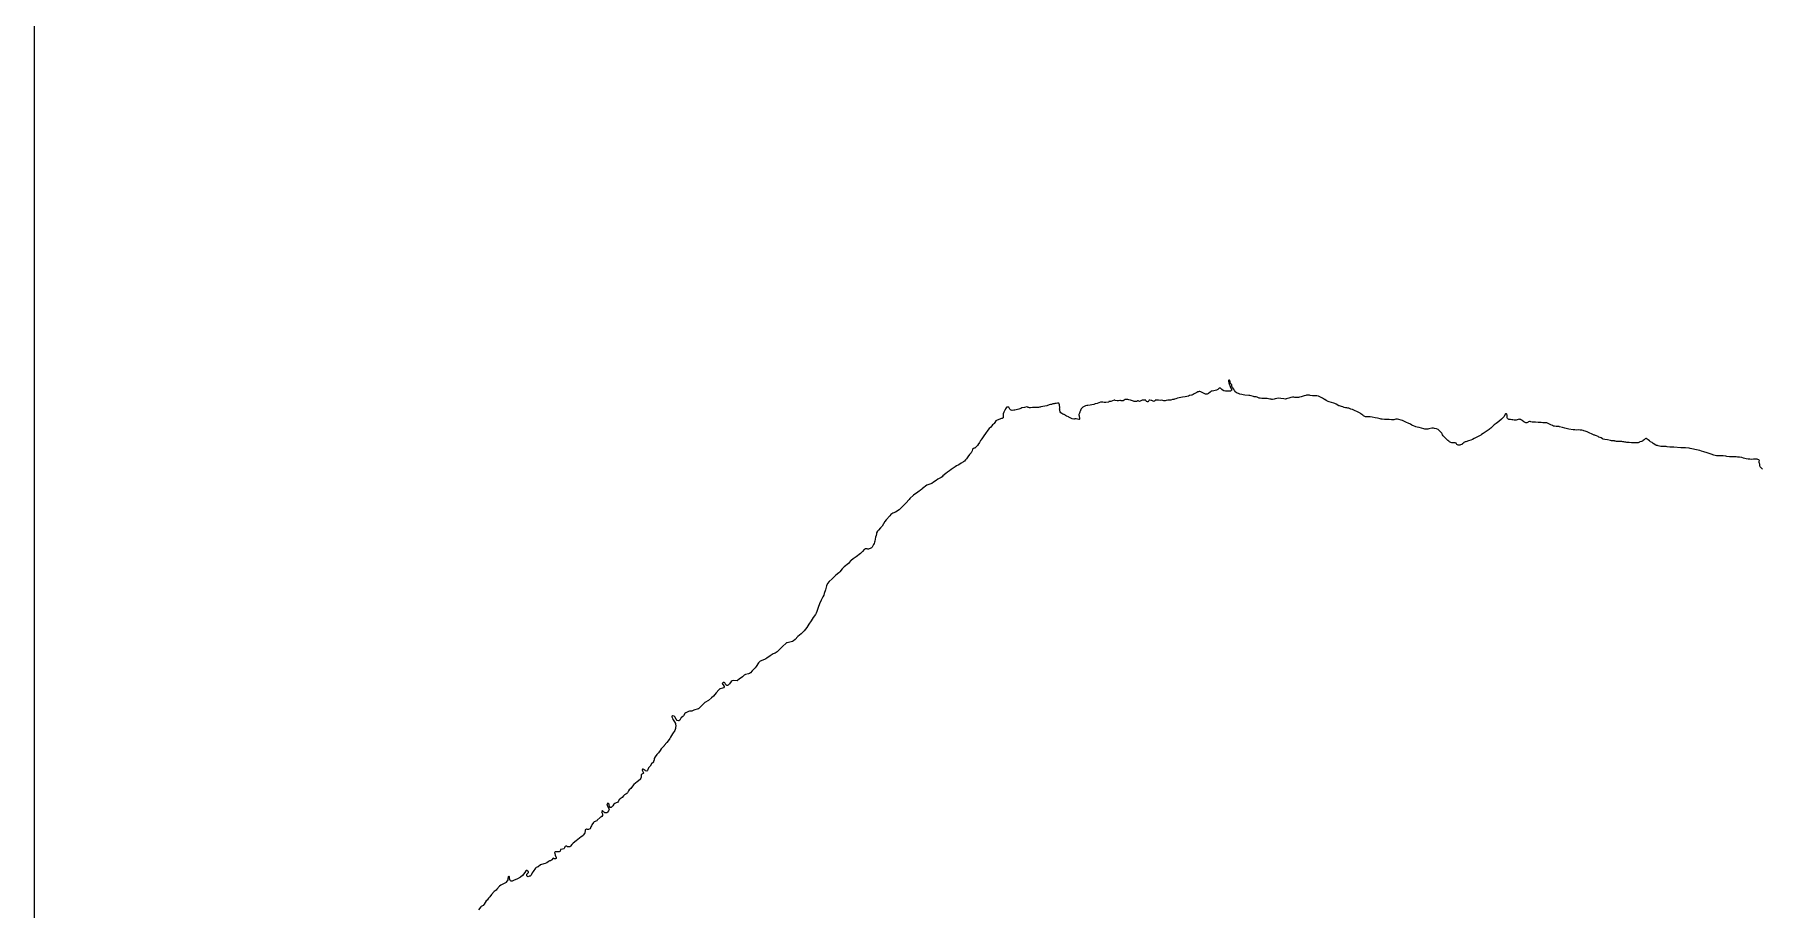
# Model space of a CAD drawing. Extents: x 0 to 800, y 146 to 730.
# Drawn here: x 0 to 144.2, y 511 to 584 of the extents above; entities that cross this region are included whole.
import ezdxf

# ---------------------------------------------------------------- set-up
doc = ezdxf.new("R2010")
doc.units = 0
doc.layers.get('0').update_dxf_attribs({"linetype": 'CONTINUOUS'})

msp = doc.modelspace()

# ---------------------------------------------------------------- linework, layer by layer
at = {"color": 7}
msp.add_lwpolyline([(0, 730), (800, 730), (800, 146), (0, 146), (0, 730)], dxfattribs=at)
at = {"color": 3}
msp.add_lwpolyline([(144.184375, 547.75), (144.053125, 547.875), (144, 547.93125), (143.975, 547.99375), (143.9625, 548.0375), (143.95625, 548.15), (143.946875, 548.2), (143.921875, 548.29375), (143.915625, 548.3625), (143.921875, 548.409375), (143.925, 548.45625), (143.91875, 548.478125), (143.909375, 548.5), (143.89375, 548.515625), (143.871875, 548.528125), (143.809375, 548.55), (143.74375, 548.565625), (143.671875, 548.578125), (143.628125, 548.578125), (143.4375, 548.56875), (143.26875, 548.553125), (143.14375, 548.5625), (143.046875, 548.5625), (142.978125, 548.571875), (142.81875, 548.609375), (142.615625, 548.665625), (142.465625, 548.703125), (142.265625, 548.73125), (142.1, 548.74375), (142.003125, 548.75625), (141.90625, 548.7625), (141.61875, 548.765625), (141.43125, 548.775), (141.225, 548.803125), (141.125, 548.809375), (140.9125, 548.840625), (140.796875, 548.853125), (140.63125, 548.859375), (140.5375, 548.853125), (140.434375, 548.853125), (140.3375, 548.859375), (140.24375, 548.875), (140.13125, 548.9), (139.9, 548.978125), (139.734375, 549.040625), (139.58125, 549.0875), (139.284375, 549.19375), (139.1, 549.240625), (138.965625, 549.2875), (138.6875, 549.346875), (138.55, 549.390625), (138.428125, 549.41875), (138.2875, 549.434375), (138.15, 549.465625), (138.05625, 549.48125), (137.775, 549.503125), (137.365625, 549.51875), (136.796875, 549.5625), (136.6625, 549.565625), (136.56875, 549.578125), (136.525, 549.575), (136.45625, 549.578125), (136.2375, 549.609375), (136.1625, 549.615625), (135.796875, 549.615625), (135.70625, 549.625), (135.484375, 549.678125), (135.421875, 549.703125), (135.35, 549.71875), (135.3, 549.740625), (135.078125, 549.871875), (134.971875, 549.953125), (134.85, 550.021875), (134.8, 550.0625), (134.75625, 550.1125), (134.6375, 550.178125), (134.56875, 550.240625), (134.471875, 550.30625), (134.45, 550.3125), (134.43125, 550.303125), (134.3125, 550.196875), (134.23125, 550.1375), (134.184375, 550.090625), (134.165625, 550.078125), (134.1, 550.053125), (133.965625, 550.015625), (133.921875, 550), (133.8625, 549.9625), (133.81875, 549.94375), (133.734375, 549.921875), (133.640625, 549.928125), (133.571875, 549.925), (133.425, 549.946875), (133.26875, 549.940625), (133.065625, 549.9625), (132.996875, 549.959375), (132.8625, 549.975), (132.796875, 549.978125), (132.703125, 549.990625), (132.6125, 550.009375), (132.546875, 550.01875), (132.459375, 550.05), (132.4375, 550.053125), (132.4125, 550.05625), (132.228125, 550.034375), (132.06875, 550.034375), (132.003125, 550.0375), (131.91875, 550.059375), (131.85, 550.084375), (131.825, 550.090625), (131.73125, 550.0875), (131.64375, 550.096875), (131.578125, 550.109375), (131.50625, 550.115625), (131.25625, 550.171875), (131.028125, 550.2), (130.9, 550.23125), (130.8375, 550.259375), (130.73125, 550.3375), (130.653125, 550.378125), (130.54375, 550.41875), (130.484375, 550.45), (130.334375, 550.509375), (130.25, 550.534375), (130.184375, 550.5625), (130.140625, 550.578125), (129.925, 550.678125), (129.7875, 550.75), (129.553125, 550.846875), (129.403125, 550.903125), (129.275, 550.946875), (129.215625, 550.965625), (129.1, 550.978125), (128.965625, 551), (128.875, 551.009375), (128.671875, 551), (128.521875, 551.00625), (128.4, 551.01875), (128.025, 551.078125), (127.803125, 551.134375), (127.7, 551.16875), (127.49375, 551.225), (127.25625, 551.28125), (127.209375, 551.290625), (127.15625, 551.296875), (127.04375, 551.290625), (126.971875, 551.29375), (126.834375, 551.315625), (126.7375, 551.334375), (126.653125, 551.36875), (126.53125, 551.43125), (126.409375, 551.5), (126.19375, 551.590625), (126.125, 551.609375), (126.078125, 551.615625), (125.91875, 551.609375), (125.846875, 551.6125), (125.7125, 551.63125), (125.640625, 551.6375), (125.596875, 551.63125), (125.478125, 551.6375), (125.246875, 551.665625), (124.9625, 551.66875), (124.853125, 551.690625), (124.7875, 551.7), (124.740625, 551.7), (124.653125, 551.68125), (124.634375, 551.671875), (124.575, 551.634375), (124.534375, 551.615625), (124.490625, 551.60625), (124.440625, 551.60625), (124.3875, 551.621875), (124.325, 551.65), (124.26875, 551.6875), (124.140625, 551.80625), (124.103125, 551.8375), (124.0625, 551.859375), (124.01875, 551.875), (123.93125, 551.89375), (123.884375, 551.9), (123.790625, 551.884375), (123.621875, 551.828125), (123.58125, 551.821875), (123.459375, 551.8375), (123.35, 551.865625), (123.284375, 551.865625), (123.153125, 551.86875), (123.04375, 551.88125), (123.025, 551.884375), (122.98125, 551.896875), (122.928125, 551.93125), (122.896875, 551.9625), (122.8875, 552.00625), (122.884375, 552.05), (122.89375, 552.1375), (122.89375, 552.203125), (122.884375, 552.246875), (122.865625, 552.2875), (122.84375, 552.325), (122.8375, 552.346875), (122.821875, 552.359375), (122.778125, 552.3625), (122.75625, 552.353125), (122.590625, 552.090625), (122.515625, 552.00625), (122.409375, 551.90625), (122.18125, 551.725), (121.95625, 551.55625), (121.86875, 551.484375), (121.79375, 551.43125), (121.703125, 551.35), (121.50625, 551.1625), (121.446875, 551.109375), (121.371875, 551.05), (121.203125, 550.940625), (120.884375, 550.709375), (120.740625, 550.615625), (120.678125, 550.578125), (120.4, 550.44375), (120.140625, 550.290625), (119.996875, 550.21875), (119.846875, 550.159375), (119.65625, 550.09375), (119.421875, 550.025), (119.378125, 550.009375), (119.309375, 549.978125), (119.26875, 549.953125), (119.23125, 549.91875), (119.159375, 549.8375), (119.125, 549.80625), (119.08125, 549.784375), (118.9875, 549.753125), (118.940625, 549.74375), (118.871875, 549.740625), (118.78125, 549.75), (118.740625, 549.759375), (118.68125, 549.79375), (118.65625, 549.85625), (118.628125, 549.89375), (118.609375, 549.903125), (118.540625, 549.921875), (118.496875, 549.928125), (118.378125, 549.921875), (118.3125, 549.921875), (118.2625, 549.93125), (118.19375, 549.953125), (118.06875, 550.021875), (118.009375, 550.06875), (117.940625, 550.13125), (117.9, 550.1625), (117.771875, 550.3), (117.646875, 550.403125), (117.6125, 550.4375), (117.553125, 550.515625), (117.496875, 550.609375), (117.45625, 550.6875), (117.41875, 550.746875), (117.378125, 550.796875), (117.25625, 550.91875), (117.159375, 551.009375), (117.11875, 551.040625), (116.978125, 551.096875), (116.80625, 551.13125), (116.740625, 551.15), (116.66875, 551.15625), (116.6, 551.153125), (116.353125, 551.096875), (116.259375, 551.08125), (116.125, 551.08125), (116.003125, 551.0875), (115.915625, 551.10625), (115.5375, 551.203125), (115.36875, 551.2375), (115.259375, 551.2625), (115.19375, 551.2875), (115.065625, 551.35), (114.99375, 551.38125), (114.934375, 551.4125), (114.828125, 551.4875), (114.609375, 551.565625), (114.490625, 551.61875), (114.30625, 551.725), (114.2, 551.78125), (114.134375, 551.809375), (113.721875, 551.921875), (113.634375, 551.915625), (113.5875, 551.90625), (113.43125, 551.85625), (113.3625, 551.846875), (113.28125, 551.84375), (113.21875, 551.846875), (113.034375, 551.871875), (112.928125, 551.88125), (112.771875, 551.875), (112.715625, 551.878125), (112.640625, 551.89375), (112.453125, 551.91875), (112.378125, 551.921875), (112.284375, 551.93125), (112.065625, 551.98125), (111.865625, 552.01875), (111.628125, 552.071875), (111.4375, 552.096875), (111.153125, 552.1), (111.109375, 552.103125), (111.059375, 552.115625), (110.94375, 552.159375), (110.9, 552.184375), (110.825, 552.234375), (110.684375, 552.3625), (110.609375, 552.421875), (110.5625, 552.446875), (110.45625, 552.4875), (110.34375, 552.546875), (110.196875, 552.60625), (110.084375, 552.665625), (109.965625, 552.71875), (109.846875, 552.75625), (109.734375, 552.803125), (109.66875, 552.821875), (109.6, 552.834375), (109.5125, 552.840625), (109.38125, 552.865625), (109.290625, 552.8875), (109.15625, 552.928125), (109.06875, 552.9625), (108.8875, 553.009375), (108.821875, 553.03125), (108.6, 553.159375), (108.5, 553.209375), (108.43125, 553.234375), (108.025, 553.3625), (107.934375, 553.38125), (107.890625, 553.396875), (107.828125, 553.428125), (107.765625, 553.465625), (107.675, 553.5375), (107.640625, 553.5625), (107.46875, 553.646875), (107.203125, 553.79375), (107.140625, 553.825), (107.1, 553.840625), (107.00625, 553.85625), (106.8375, 553.85), (106.640625, 553.853125), (106.44375, 553.896875), (106.39375, 553.903125), (106.296875, 553.903125), (106.2, 553.9125), (106.146875, 553.9125), (106.08125, 553.896875), (105.94375, 553.846875), (105.703125, 553.775), (105.540625, 553.734375), (105.45625, 553.721875), (105.35625, 553.715625), (105.16875, 553.725), (105.075, 553.734375), (104.9625, 553.734375), (104.825, 553.715625), (104.6625, 553.671875), (104.45, 553.596875), (104.425, 553.590625), (104.38125, 553.590625), (104.240625, 553.615625), (104, 553.6375), (103.79375, 553.653125), (103.665625, 553.63125), (103.521875, 553.59375), (103.44375, 553.578125), (103.303125, 553.5625), (103.253125, 553.559375), (103.184375, 553.565625), (103.06875, 553.58125), (102.85, 553.634375), (102.828125, 553.634375), (102.6625, 553.621875), (102.521875, 553.621875), (102.4125, 553.63125), (102.2625, 553.65), (102.190625, 553.66875), (102.009375, 553.740625), (101.94375, 553.759375), (101.771875, 553.784375), (101.715625, 553.79375), (101.509375, 553.85625), (101.396875, 553.878125), (101.315625, 553.8875), (100.978125, 553.90625), (100.846875, 553.925), (100.74375, 553.953125), (100.58125, 554.00625), (100.453125, 554.040625), (100.384375, 554.065625), (100.340625, 554.0875), (100.278125, 554.13125), (100.225, 554.178125), (100.115625, 554.3125), (100.0625, 554.415625), (99.965625, 554.54375), (99.925, 554.603125), (99.90625, 554.640625), (99.9, 554.7375), (99.89375, 554.7625), (99.884375, 554.7875), (99.85625, 554.825), (99.809375, 554.871875), (99.790625, 554.878125), (99.759375, 554.90625), (99.75625, 554.928125), (99.775, 555), (99.76875, 555.05), (99.746875, 555.11875), (99.728125, 555.1375), (99.70625, 555.15), (99.678125, 555.153125), (99.65625, 555.15), (99.640625, 555.134375), (99.634375, 555.109375), (99.634375, 555.08125), (99.659375, 554.915625), (99.675, 554.85625), (99.771875, 554.63125), (99.865625, 554.378125), (99.871875, 554.35625), (99.86875, 554.3125), (99.853125, 554.290625), (99.784375, 554.253125), (99.734375, 554.2375), (99.709375, 554.234375), (99.6625, 554.23125), (99.375, 554.25), (99.275, 554.2625), (99.23125, 554.275), (99.184375, 554.303125), (99.078125, 554.396875), (98.99375, 554.45625), (98.953125, 554.48125), (98.909375, 554.496875), (98.8875, 554.496875), (98.8625, 554.4875), (98.796875, 554.45), (98.7375, 554.396875), (98.671875, 554.346875), (98.63125, 554.325), (98.415625, 554.275), (98.265625, 554.25), (98.190625, 554.234375), (98.146875, 554.2125), (98.0875, 554.175), (98, 554.0875), (97.9625, 554.059375), (97.896875, 554.021875), (97.85, 554.00625), (97.803125, 554), (97.73125, 554), (97.703125, 554.003125), (97.65625, 554.025), (97.36875, 554.171875), (97.3125, 554.190625), (97.228125, 554.203125), (97.18125, 554.203125), (97.128125, 554.19375), (97.075, 554.178125), (96.978125, 554.125), (96.75625, 554.0125), (96.675, 553.978125), (96.571875, 553.921875), (96.55, 553.9125), (96.3875, 553.871875), (96.2875, 553.840625), (96.025, 553.778125), (95.8, 553.740625), (95.646875, 553.703125), (95.371875, 553.65625), (95.2375, 553.61875), (95.125, 553.578125), (95.05625, 553.559375), (94.959375, 553.54375), (94.81875, 553.5), (94.76875, 553.490625), (94.56875, 553.490625), (94.44375, 553.478125), (94.41875, 553.475), (94.353125, 553.45), (94.303125, 553.440625), (94.23125, 553.440625), (94.065625, 553.48125), (93.925, 553.478125), (93.790625, 553.4875), (93.540625, 553.4875), (93.5125, 553.49375), (93.496875, 553.478125), (93.4875, 553.4375), (93.4375, 553.396875), (93.415625, 553.39375), (93.33125, 553.41875), (93.284375, 553.425), (93.228125, 553.459375), (93.1875, 553.475), (93.059375, 553.49375), (92.996875, 553.496875), (92.978125, 553.43125), (92.965625, 553.4125), (92.9375, 553.378125), (92.91875, 553.365625), (92.89375, 553.359375), (92.86875, 553.359375), (92.821875, 553.36875), (92.78125, 553.390625), (92.765625, 553.409375), (92.7375, 553.46875), (92.71875, 553.48125), (92.653125, 553.4875), (92.515625, 553.49375), (92.425, 553.490625), (92.315625, 553.45), (92.2625, 553.409375), (92.20625, 553.390625), (92.196875, 553.39375), (92.153125, 553.396875), (92.090625, 553.425), (92.046875, 553.440625), (92.025, 553.434375), (92, 553.396875), (91.9625, 553.375), (91.940625, 553.371875), (91.784375, 553.384375), (91.7625, 553.3875), (91.696875, 553.409375), (91.609375, 553.434375), (91.540625, 553.4625), (91.446875, 553.490625), (91.30625, 553.5125), (91.21875, 553.54375), (91.15625, 553.559375), (91.08125, 553.559375), (90.99375, 553.54375), (90.909375, 553.50625), (90.890625, 553.496875), (90.84375, 553.45), (90.803125, 553.428125), (90.78125, 553.425), (90.734375, 553.43125), (90.665625, 553.45), (90.61875, 553.459375), (90.56875, 553.459375), (90.459375, 553.4375), (90.4125, 553.434375), (90.340625, 553.440625), (90.184375, 553.475), (90.140625, 553.484375), (90.09375, 553.48125), (89.95625, 553.44375), (89.80625, 553.3875), (89.759375, 553.375), (89.715625, 553.36875), (89.65625, 553.36875), (89.64375, 553.35), (89.625, 553.3375), (89.60625, 553.328125), (89.384375, 553.290625), (89.31875, 553.290625), (89.25625, 553.296875), (89.15, 553.321875), (89.128125, 553.328125), (89.034375, 553.33125), (88.990625, 553.328125), (88.946875, 553.321875), (88.815625, 553.278125), (88.68125, 553.225), (88.5125, 553.178125), (88.403125, 553.140625), (88.225, 553.096875), (88.090625, 553.071875), (87.890625, 553.059375), (87.803125, 553.04375), (87.69375, 553.0125), (87.64375, 552.990625), (87.521875, 552.928125), (87.478125, 552.896875), (87.41875, 552.846875), (87.371875, 552.8), (87.34375, 552.765625), (87.30625, 552.709375), (87.2625, 552.55625), (87.234375, 552.525), (87.215625, 552.4875), (87.19375, 552.41875), (87.165625, 552.35), (87.153125, 552.30625), (87.153125, 552.25625), (87.165625, 552.1875), (87.165625, 552.14375), (87.196875, 551.990625), (87.2, 551.94375), (87.184375, 551.9), (87.165625, 551.8875), (87.14375, 551.8875), (87.025, 551.90625), (86.915625, 551.940625), (86.89375, 551.94375), (86.821875, 551.94375), (86.8, 551.940625), (86.7625, 551.915625), (86.71875, 551.9125), (86.571875, 551.95), (86.478125, 551.9875), (86.309375, 552.075), (86.271875, 552.096875), (86.140625, 552.15), (86.1, 552.16875), (86.034375, 552.209375), (85.9625, 552.265625), (85.903125, 552.296875), (85.88125, 552.303125), (85.81875, 552.3125), (85.796875, 552.31875), (85.725, 552.36875), (85.65, 552.446875), (85.59375, 552.5125), (85.58125, 552.53125), (85.5625, 552.596875), (85.55, 552.69375), (85.53125, 552.765625), (85.540625, 552.834375), (85.540625, 552.903125), (85.525, 553.040625), (85.5125, 553.10625), (85.4875, 553.19375), (85.465625, 553.2375), (85.453125, 553.253125), (85.43125, 553.25625), (85.36875, 553.24375), (85.234375, 553.21875), (85.140625, 553.209375), (85.09375, 553.2), (85.003125, 553.18125), (84.978125, 553.175), (84.865625, 553.14375), (84.76875, 553.125), (84.653125, 553.09375), (84.478125, 553.03125), (84.290625, 552.9875), (83.98125, 552.928125), (83.915625, 552.915625), (83.846875, 552.896875), (83.775, 552.884375), (83.590625, 552.88125), (83.41875, 552.871875), (83.28125, 552.86875), (83.103125, 552.859375), (83.0125, 552.865625), (82.965625, 552.871875), (82.903125, 552.89375), (82.8625, 552.915625), (82.815625, 552.928125), (82.79375, 552.93125), (82.59375, 552.89375), (82.390625, 552.846875), (82.2875, 552.803125), (82.140625, 552.746875), (81.909375, 552.68125), (81.796875, 552.65625), (81.728125, 552.646875), (81.56875, 552.640625), (81.503125, 552.646875), (81.48125, 552.65), (81.45, 552.68125), (81.39375, 552.753125), (81.334375, 552.85), (81.2875, 552.896875), (81.26875, 552.909375), (81.228125, 552.921875), (81.18125, 552.921875), (81.1375, 552.9125), (81.115625, 552.903125), (81.09375, 552.890625), (81.0625, 552.85625), (81.01875, 552.778125), (80.9625, 552.628125), (80.94375, 552.590625), (80.896875, 552.534375), (80.875, 552.49375), (80.83125, 552.3625), (80.81875, 552.26875), (80.821875, 552.225), (80.834375, 552.13125), (80.834375, 552.0875), (80.83125, 552.065625), (80.8125, 552.028125), (80.775, 551.996875), (80.734375, 551.975), (80.6875, 551.95625), (80.45625, 551.88125), (80.25625, 551.790625), (80.2, 551.75625), (80.1375, 551.634375), (80.0875, 551.55625), (80.071875, 551.540625), (80.015625, 551.5), (79.946875, 551.434375), (79.88125, 551.365625), (79.796875, 551.253125), (79.6625, 551.11875), (79.55, 550.99375), (79.3375, 550.721875), (79.209375, 550.528125), (79.103125, 550.346875), (79.046875, 550.265625), (78.959375, 550.159375), (78.93125, 550.121875), (78.878125, 550.01875), (78.853125, 549.9625), (78.80625, 549.890625), (78.759375, 549.84375), (78.671875, 549.7125), (78.553125, 549.578125), (78.459375, 549.496875), (78.415625, 549.478125), (78.3375, 549.45625), (78.275, 549.409375), (78.265625, 549.390625), (78.240625, 549.26875), (78.196875, 549.15625), (78.165625, 549.11875), (78.1625, 549.109375), (78.01875, 548.946875), (77.88125, 548.76875), (77.771875, 548.60625), (77.690625, 548.503125), (77.6, 548.403125), (77.528125, 548.346875), (77.334375, 548.234375), (77.221875, 548.15), (77.065625, 548.0625), (76.94375, 548.009375), (76.825, 547.94375), (76.484375, 547.696875), (76.340625, 547.5875), (76.184375, 547.490625), (76.046875, 547.365625), (75.803125, 547.16875), (75.7375, 547.1), (75.65, 547.040625), (75.384375, 546.89375), (75.240625, 546.778125), (75.0125, 546.64375), (74.865625, 546.540625), (74.4625, 546.4), (74.103125, 546.11875), (74.028125, 546.071875), (73.89375, 545.95), (73.8125, 545.890625), (73.696875, 545.825), (73.35625, 545.571875), (73.046875, 545.278125), (72.971875, 545.21875), (72.690625, 544.9), (72.63125, 544.825), (72.4375, 544.625), (72.33125, 544.534375), (72.14375, 544.346875), (71.83125, 544.153125), (71.609375, 544.059375), (71.525, 544.0125), (71.459375, 543.95625), (71.378125, 543.840625), (71.05625, 543.503125), (70.940625, 543.35625), (70.715625, 542.99375), (70.603125, 542.84375), (70.421875, 542.65), (70.353125, 542.575), (70.259375, 542.41875), (70.25, 542.346875), (70.221875, 542.2125), (70.178125, 542.05625), (70.115625, 541.734375), (70.09375, 541.640625), (70.065625, 541.54375), (70.015625, 541.4375), (69.934375, 541.296875), (69.8875, 541.228125), (69.8375, 541.171875), (69.79375, 541.140625), (69.73125, 541.109375), (69.653125, 541.084375), (69.58125, 541.075), (69.5375, 541.075), (69.490625, 541.0875), (69.446875, 541.096875), (69.375, 541.09375), (69.3125, 541.078125), (69.271875, 541.0625), (69.21875, 541.025), (69.078125, 540.8625), (68.984375, 540.753125), (68.915625, 540.6875), (68.559375, 540.4125), (68.321875, 540.2625), (68.134375, 540.11875), (68.1, 540.090625), (68.00625, 539.971875), (67.909375, 539.871875), (67.5625, 539.59375), (67.3875, 539.425), (67.1875, 539.175), (67.1125, 539.096875), (66.85625, 538.89375), (66.546875, 538.59375), (66.29375, 538.36875), (66.1625, 538.1875), (66.08125, 537.990625), (65.9875, 537.678125), (65.896875, 537.3625), (65.853125, 537.228125), (65.790625, 537.090625), (65.628125, 536.8), (65.49375, 536.4875), (65.375, 536.18125), (65.26875, 535.865625), (65.221875, 535.721875), (65.171875, 535.61875), (64.975, 535.3625), (64.803125, 535.06875), (64.621875, 534.79375), (64.434375, 534.515625), (64.20625, 534.253125), (63.95625, 534.009375), (63.825, 533.884375), (63.6875, 533.775), (63.4625, 533.51875), (63.321875, 533.40625), (63.2375, 533.35625), (63.1375, 533.321875), (62.8125, 533.25625), (62.759375, 533.240625), (62.678125, 533.196875), (62.446875, 532.98125), (62.196875, 532.721875), (61.96875, 532.503125), (61.884375, 532.4375), (61.7875, 532.38125), (61.646875, 532.315625), (61.371875, 532.15), (61.103125, 531.965625), (61.03125, 531.9125), (60.90625, 531.85), (60.678125, 531.778125), (60.621875, 531.75625), (60.5375, 531.70625), (60.434375, 531.60625), (60.403125, 531.571875), (60.225, 531.28125), (60.134375, 531.16875), (59.89375, 530.91875), (59.728125, 530.753125), (59.65625, 530.696875), (59.56875, 530.65), (59.33125, 530.6), (59.278125, 530.5875), (59.203125, 530.546875), (59.065625, 530.40625), (58.803125, 530.2125), (58.6625, 530.103125), (58.61875, 530.084375), (58.29375, 530.103125), (58.203125, 530.08125), (58.115625, 530.03125), (57.990625, 529.8375), (57.8875, 529.725), (57.809375, 529.678125), (57.765625, 529.684375), (57.690625, 529.74375), (57.5875, 529.90625), (57.55625, 529.93125), (57.509375, 529.94375), (57.4625, 529.940625), (57.421875, 529.91875), (57.39375, 529.884375), (57.3875, 529.840625), (57.525, 529.65625), (57.546875, 529.61875), (57.546875, 529.571875), (57.49375, 529.5), (57.4, 529.4625), (57.21875, 529.415625), (57.175, 529.4), (57.1, 529.3375), (56.884375, 529.065625), (56.646875, 528.80625), (56.5, 528.659375), (56.2375, 528.440625), (55.934375, 528.265625), (55.884375, 528.225), (55.7625, 528.090625), (55.51875, 527.8625), (55.45, 527.784375), (55.4125, 527.75), (55.3625, 527.725), (55.01875, 527.634375), (54.846875, 527.55625), (54.6625, 527.540625), (54.56875, 527.515625), (54.35625, 527.40625), (54.26875, 527.346875), (54.15625, 527.165625), (54.096875, 527.09375), (53.98125, 527.028125), (53.946875, 527.003125), (53.83125, 526.803125), (53.765625, 526.740625), (53.721875, 526.7375), (53.634375, 526.765625), (53.5375, 526.871875), (53.421875, 527.071875), (53.359375, 527.13125), (53.26875, 527.15625), (53.221875, 527.153125), (53.1875, 527.121875), (53.184375, 527.08125), (53.24375, 526.953125), (53.26875, 526.853125), (53.28125, 526.809375), (53.403125, 526.64375), (53.471875, 526.521875), (53.490625, 526.471875), (53.5, 526.33125), (53.49375, 526.178125), (53.471875, 526.084375), (53.415625, 525.940625), (53.24375, 525.64375), (53.078125, 525.375), (53.0125, 525.25625), (52.959375, 525.16875), (52.75, 524.91875), (52.546875, 524.66875), (52.528125, 524.64375), (52.396875, 524.503125), (52.29375, 524.39375), (52.2, 524.275), (52.071875, 524.075), (51.93125, 523.925), (51.784375, 523.7375), (51.7125, 523.60625), (51.7, 523.565625), (51.690625, 523.475), (51.659375, 523.340625), (51.634375, 523.3), (51.49375, 523.15), (51.365625, 522.95), (51.265625, 522.84375), (51.234375, 522.803125), (51.146875, 522.60625), (51.11875, 522.56875), (51.078125, 522.540625), (50.984375, 522.571875), (50.940625, 522.596875), (50.871875, 522.6625), (50.83125, 522.6875), (50.784375, 522.696875), (50.740625, 522.69375), (50.7125, 522.6625), (50.7125, 522.609375), (50.784375, 522.44375), (50.80625, 522.3625), (50.771875, 522.33125), (50.68125, 522.3), (50.653125, 522.265625), (50.63125, 522.221875), (50.6125, 522.134375), (50.60625, 522.046875), (50.56875, 521.90625), (50.55, 521.86875), (50.4, 521.71875), (50.296875, 521.6375), (50.0125, 521.43125), (49.815625, 521.175), (49.7625, 521.09375), (49.621875, 520.978125), (49.565625, 520.909375), (49.471875, 520.7375), (49.41875, 520.66875), (49.35, 520.6125), (49.221875, 520.55), (49.146875, 520.490625), (49.028125, 520.3375), (48.95625, 520.275), (48.865625, 520.23125), (48.825, 520.20625), (48.79375, 520.171875), (48.734375, 520.034375), (48.703125, 519.996875), (48.63125, 519.934375), (48.5375, 519.90625), (48.415625, 519.84375), (48.346875, 519.771875), (48.265625, 519.653125), (48.103125, 519.503125), (48.0625, 519.49375), (48.01875, 519.5), (47.984375, 519.5875), (47.95625, 519.721875), (47.940625, 519.771875), (47.8875, 519.85), (47.840625, 519.85625), (47.771875, 519.796875), (47.765625, 519.74375), (47.771875, 519.690625), (47.915625, 519.3875), (47.934375, 519.34375), (47.928125, 519.253125), (47.90625, 519.215625), (47.815625, 519.115625), (47.74375, 519.06875), (47.65, 519.05625), (47.6, 519.065625), (47.51875, 519.109375), (47.484375, 519.140625), (47.403125, 519.24375), (47.359375, 519.234375), (47.325, 519.2), (47.315625, 519.15625), (47.38125, 518.98125), (47.390625, 518.8875), (47.378125, 518.840625), (47.325, 518.76875), (47.2625, 518.7125), (47.184375, 518.6625), (46.940625, 518.4375), (46.90625, 518.4), (46.825, 518.35625), (46.78125, 518.34375), (46.69375, 518.3), (46.628125, 518.246875), (46.496875, 518.0625), (46.46875, 517.975), (46.41875, 517.8875), (46.38125, 517.81875), (46.353125, 517.734375), (46.23125, 517.678125), (46.134375, 517.675), (46.046875, 517.690625), (45.96875, 517.646875), (45.95625, 517.603125), (45.959375, 517.55625), (45.93125, 517.41875), (45.91875, 517.378125), (45.9, 517.3375), (45.78125, 517.190625), (45.74375, 517.15), (45.621875, 517.05625), (45.4625, 516.959375), (45.196875, 516.7375), (44.940625, 516.53125), (44.840625, 516.428125), (44.728125, 516.284375), (44.6625, 516.215625), (44.521875, 516.2125), (44.478125, 516.225), (44.40625, 516.26875), (44.31875, 516.275), (44.28125, 516.25625), (44.246875, 516.225), (44.228125, 516.134375), (44.20625, 516.096875), (44.165625, 516.0625), (43.93125, 516.0125), (43.890625, 515.99375), (43.859375, 515.865625), (43.828125, 515.834375), (43.784375, 515.815625), (43.6375, 515.809375), (43.540625, 515.81875), (43.453125, 515.8125), (43.415625, 515.790625), (43.4, 515.746875), (43.4125, 515.6625), (43.446875, 515.528125), (43.53125, 515.328125), (43.534375, 515.28125), (43.5125, 515.24375), (43.471875, 515.215625), (43.421875, 515.209375), (43.371875, 515.23125), (43.328125, 515.2625), (43.2875, 515.278125), (43.24375, 515.253125), (43.215625, 515.21875), (43.18125, 515.134375), (43.15, 515.1), (43.059375, 515.06875), (42.96875, 515.053125), (42.928125, 515.03125), (42.85625, 514.9625), (42.753125, 514.8875), (42.61875, 514.834375), (42.290625, 514.759375), (42.20625, 514.7125), (42.03125, 514.56875), (41.865625, 514.496875), (41.796875, 514.440625), (41.603125, 514.175), (41.528125, 514.05), (41.44375, 513.871875), (41.390625, 513.8), (41.346875, 513.78125), (41.259375, 513.771875), (41.23125, 513.7375), (41.18125, 513.734375), (41.1375, 513.75), (41.075, 513.80625), (41.071875, 513.85), (41.090625, 513.940625), (41.18125, 514.04375), (41.203125, 514.08125), (41.209375, 514.128125), (41.196875, 514.171875), (41.1625, 514.20625), (41.078125, 514.240625), (41.028125, 514.24375), (40.990625, 514.228125), (40.903125, 514.0875), (40.703125, 513.81875), (40.5625, 513.7), (40.2875, 513.540625), (39.975, 513.41875), (39.85625, 513.36875), (39.765625, 513.36875), (39.721875, 513.3875), (39.69375, 513.41875), (39.653125, 513.496875), (39.625, 513.628125), (39.61875, 513.71875), (39.6, 513.759375), (39.56875, 513.784375), (39.5125, 513.7125), (39.5, 513.571875), (39.48125, 513.478125), (39.434375, 513.4), (39.325, 513.25625), (39.290625, 513.225), (39.246875, 513.2), (39.121875, 513.15), (38.903125, 513.03125), (38.803125, 512.934375), (38.584375, 512.69375), (38.53125, 512.621875), (38.3625, 512.4875), (38.115625, 512.240625), (37.978125, 512.04375), (37.875, 511.9375), (37.75625, 511.784375), (37.690625, 511.721875), (37.509375, 511.440625), (37.4375, 511.33125), (37.271875, 511.253125), (37.234375, 511.225), (37.03125, 510.965625)], dxfattribs=at)

doc.saveas('drawing.dxf')
